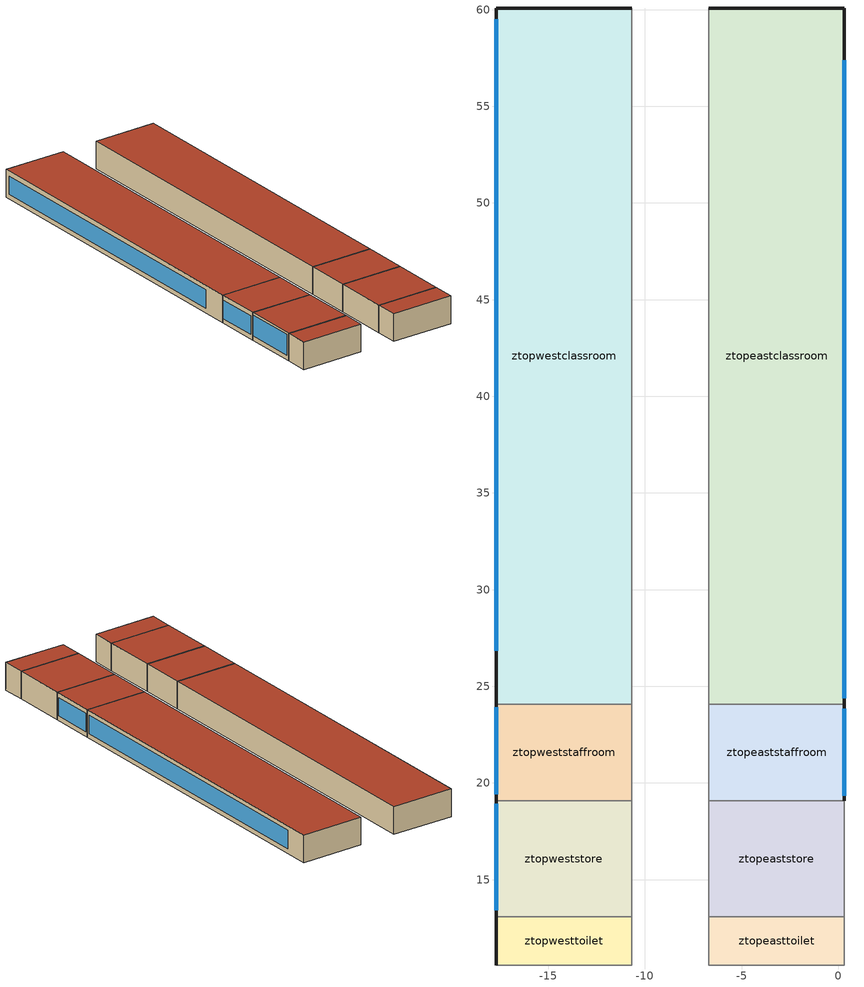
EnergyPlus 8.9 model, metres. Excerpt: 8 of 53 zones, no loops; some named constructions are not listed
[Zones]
ztopwesttoilet
 floor adiabatic (Interior Floor): -10.69,13.09 -10.69,10.59 -17.69,10.59 -17.69,13.09 z6.5
 wall outside (Exterior Wall): -17.69,13.09 -17.69,10.59 z6.5:9.5
 wall adiabatic (Interior Wall): -17.69,10.59 -10.69,10.59 -10.69,13.09 -17.69,13.09 z6.5:9.5
 roof outside (Exterior Roof): -17.69,13.09 -17.69,10.59 -10.69,10.59 -10.69,13.09 z9.5
ztopwestclassroom
 floor adiabatic (Interior Floor): -10.69,60.09 -10.69,24.09 -17.69,24.09 -17.69,60.09 z6.5
 wall outside (Exterior Wall): -10.69,60.09 -17.69,60.09 -17.69,24.09 z6.5:9.5
 wall adiabatic (Interior Wall): -17.69,24.09 -10.69,24.09 -10.69,60.09 z6.5:9.5
 window (Exterior Window): -17.69,59.52 -17.69,26.85 z7:9
 roof outside (Exterior Roof): -17.69,60.09 -17.69,24.09 -10.69,24.09 -10.69,60.09 z9.5
ztopweststore
 floor adiabatic (Interior Floor): -10.69,19.09 -10.69,13.09 -17.69,13.09 -17.69,19.09 z6.5
 wall outside (Exterior Wall): -17.69,19.09 -17.69,13.09 z6.5:9.5
 wall adiabatic (Interior Wall): -17.69,13.09 -10.69,13.09 -10.69,19.09 -17.69,19.09 z6.5:9.5
 window (Exterior Window): -17.69,18.94 -17.69,13.42 z7:9.28
 roof outside (Exterior Roof): -17.69,19.09 -17.69,13.09 -10.69,13.09 -10.69,19.09 z9.5
ztopweststaffroom
 floor adiabatic (Interior Floor): -10.69,24.09 -10.69,19.09 -17.69,19.09 -17.69,24.09 z6.5
 wall outside (Exterior Wall): -17.69,24.09 -17.69,19.09 z6.5:9.5
 wall adiabatic (Interior Wall): -17.69,19.09 -10.69,19.09 -10.69,24.09 -17.69,24.09 z6.5:9.5
 window (Exterior Window): -17.69,23.93 -17.69,19.43 z7:9
 roof outside (Exterior Roof): -17.69,24.09 -17.69,19.09 -10.69,19.09 -10.69,24.09 z9.5
ztopeaststore
 floor adiabatic (Interior Floor): 0.31,19.09 0.31,13.09 -6.69,13.09 -6.69,19.09 z6.5
 wall adiabatic (Interior Wall): 0.31,19.09 -6.69,19.09 -6.69,13.09 0.31,13.09 0.31,19.09 z6.5:9.5
 roof outside (Exterior Roof): -6.69,19.09 -6.69,13.09 0.31,13.09 0.31,19.09 z9.5
ztopeasttoilet
 floor adiabatic (Interior Floor): 0.31,13.09 0.31,10.59 -6.69,10.59 -6.69,13.09 z6.5
 wall adiabatic (Interior Wall): 0.31,10.59 0.31,13.09 -6.69,13.09 -6.69,10.59 0.31,10.59 z6.5:9.5
 roof outside (Exterior Roof): -6.69,13.09 -6.69,10.59 0.31,10.59 0.31,13.09 z9.5
ztopeastclassroom
 floor adiabatic (Interior Floor): 0.31,60.09 0.31,24.09 -6.69,24.09 -6.69,60.09 z6.5
 wall outside (Exterior Wall): 0.31,24.09 0.31,60.09 -6.69,60.09 z6.5:9.5
 wall adiabatic (Interior Wall): -6.69,60.09 -6.69,24.09 0.31,24.09 z6.5:9.5
 window (Exterior Window): 0.31,24.4 0.31,57.4 z7:9
 roof outside (Exterior Roof): -6.69,60.09 -6.69,24.09 0.31,24.09 0.31,60.09 z9.5
ztopeaststaffroom
 floor adiabatic (Interior Floor): 0.31,24.09 0.31,19.09 -6.69,19.09 -6.69,24.09 z6.5
 wall outside (Exterior Wall): 0.31,19.09 0.31,24.09 z6.5:9.5
 wall adiabatic (Interior Wall): 0.31,24.09 -6.69,24.09 -6.69,19.09 0.31,19.09 z6.5:9.5
 window (Exterior Window): 0.31,19.34 0.31,23.84 z7:9
 roof outside (Exterior Roof): -6.69,24.09 -6.69,19.09 0.31,19.09 0.31,24.09 z9.5
[Schedule:Compact]
SecSchl_DrySptHall_Light: Through: 09 Jan, For: AllDays, Until: 09:00, 0, Until: 16:00, 1, Until: 24:00, 0, Through: 13 Feb, For: Weekdays SummerDesignDay, Until: 07:00, 0, Until: 21:00, 1, Until: 24:00, 0, For: Weekends, Until: 09:00, 0, Until: 16:00, 1, Until: 24:00, 0, For: Holidays, Until: 09:00, 0, Until: 16:00, 1, Until: 24:00, 0, For: WinterDesignDay AllOtherDays, Until: 24:00, 0, Through: 20 Feb, For: AllDays, Until: 09:00, 0, Until: 16:00, 1, Until: 24:00, 0, Through: 20 Mar, For: Weekdays SummerDesignDay, Until: 07:00, 0, Until: 21:00, 1, Until: 24:00, 0, For: Weekends, Until: 09:00, 0, Until: 16:00, 1, Until: 24:00, 0, For: Holidays, Until: 09:00, 0, Until: 16:00, 1, Until: 24:00, 0, For: WinterDesignDay AllOtherDays, Until: 24:00, 0, Through: 03 Apr, For: AllDays, Until: 09:00, 0, Until: 16:00, 1, Until: 24:00, 0, Through: 29 May, For: Weekdays SummerDesignDay, Until: 07:00, 0, Until: 21:00, 1, Until: 24:00, 0, For: Weekends, Until: 09:00, 0, Until: 16:00, 1, Until: 24:00, 0, For: Holidays, Until: 09:00, 0, Until: 16:00, 1, Until: 24:00, 0, For: WinterDesignDay AllOtherDays, Until: 24:00, 0, Through: 05 Jun, For: AllDays, Until: 09:00, 0, Until: 16:00, 1, Until: 24:00, 0, Through: 24 Jul, For: Weekdays SummerDesignDay, Until: 07:00, 0, Until: 21:00, 1, Until: 24:00, 0, For: Weekends, Until: 09:00, 0, Until: 16:00, 1, Until: 24:00, 0, For: Holidays, Until: 09:00, 0, Until: 16:00, 1, Until: 24:00, 0, For: WinterDesignDay AllOtherDays, Until: 24:00, 0, Through: 04 Sep, For: AllDays, Until: 09:00, 0, Until: 16:00, 1, Until: 24:00, 0, Through: 23 Oct, For: Weekdays SummerDesignDay, Until: 07:00, 0, Until: 21:00, 1, Until: 24:00, 0, For: Weekends, Until: 09:00, 0, Until: 16:00, 1, Until: 24:00, 0, For: Holidays, Until: 09:00, 0, Until: 16:00, 1, Until: 24:00, 0, For: WinterDesignDay AllOtherDays, Until: 24:00, 0, Through: 30 Oct, For: AllDays, Until: 09:00, 0, Until: 16:00, 1, Until: 24:00, 0, Through: 22 Dec, For: Weekdays SummerDesignDay, Until: 07:00, 0, Until: 21:00, 1, Until: 24:00, 0, For: Weekends, Until: 09:00, 0, Until: 16:00, 1, Until: 24:00, 0, For: Holidays, Until: 09:00, 0, Until: 16:00, 1, Until: 24:00, 0, For: WinterDesignDay AllOtherDays, Until: 24:00, 0, Through: 31 Dec, For: AllDays, Until: 09:00, 0, Until: 16:00, 1, Until: 24:00, 0
SecSchl_EatDrink_Light: Through: 09 Jan, For: AllDays, Until: 24:00, 0, Through: 13 Feb, For: Weekdays SummerDesignDay, Until: 08:00, 0, Until: 20:00, 1, Until: 24:00, 0, For: Weekends, Until: 24:00, 0, For: Holidays, Until: 24:00, 0, For: WinterDesignDay AllOtherDays, Until: 24:00, 0, Through: 20 Feb, For: AllDays, Until: 24:00, 0, Through: 20 Mar, For: Weekdays SummerDesignDay, Until: 08:00, 0, Until: 20:00, 1, Until: 24:00, 0, For: Weekends, Until: 24:00, 0, For: Holidays, Until: 24:00, 0, For: WinterDesignDay AllOtherDays, Until: 24:00, 0, Through: 03 Apr, For: AllDays, Until: 24:00, 0, Through: 29 May, For: Weekdays SummerDesignDay, Until: 08:00, 0, Until: 20:00, 1, Until: 24:00, 0, For: Weekends, Until: 24:00, 0, For: Holidays, Until: 24:00, 0, For: WinterDesignDay AllOtherDays, Until: 24:00, 0, Through: 05 Jun, For: AllDays, Until: 24:00, 0, Through: 24 Jul, For: Weekdays SummerDesignDay, Until: 08:00, 0, Until: 20:00, 1, Until: 24:00, 0, For: Weekends, Until: 24:00, 0, For: Holidays, Until: 24:00, 0, For: WinterDesignDay AllOtherDays, Until: 24:00, 0, Through: 04 Sep, For: AllDays, Until: 24:00, 0, Through: 23 Oct, For: Weekdays SummerDesignDay, Until: 08:00, 0, Until: 20:00, 1, Until: 24:00, 0, For: Weekends, Until: 24:00, 0, For: Holidays, Until: 24:00, 0, For: WinterDesignDay AllOtherDays, Until: 24:00, 0, Through: 30 Oct, For: AllDays, Until: 24:00, 0, Through: 22 Dec, For: Weekdays SummerDesignDay, Until: 08:00, 0, Until: 20:00, 1, Until: 24:00, 0, For: Weekends, Until: 24:00, 0, For: Holidays, Until: 24:00, 0, For: WinterDesignDay AllOtherDays, Until: 24:00, 0, Through: 31 Dec, For: AllDays, Until: 24:00, 0
sportactivity: Through: 12/31, For: AllDays, Until: 24:00, 300
SecSchl_DrySptHall_ventilation: Through: 09 Jan, For: AllDays, Until: 10:00, 0, Until: 16:00, 1, Until: 24:00, 0, Through: 13 Feb, For: Weekdays SummerDesignDay, Until: 07:00, 0, Until: 08:00, 1, Until: 09:00, 1, Until: 12:00, 1, Until: 14:00, 1, Until: 16:00, 1, Until: 18:00, 1, Until: 21:00, 1, Until: 24:00, 0, For: Weekends, Until: 10:00, 0, Until: 16:00, 1, Until: 24:00, 0, For: Holidays, Until: 10:00, 0, Until: 16:00, 1, Until: 24:00, 0, For: WinterDesignDay AllOtherDays, Until: 24:00, 0, Through: 20 Feb, For: AllDays, Until: 10:00, 0, Until: 16:00, 1, Until: 24:00, 0, Through: 20 Mar, For: Weekdays SummerDesignDay, Until: 07:00, 0, Until: 08:00, 1, Until: 09:00, 1, Until: 12:00, 1, Until: 14:00, 1, Until: 16:00, 1, Until: 18:00, 1, Until: 21:00, 1, Until: 24:00, 0, For: Weekends, Until: 10:00, 0, Until: 16:00, 1, Until: 24:00, 0, For: Holidays, Until: 10:00, 0, Until: 16:00, 1, Until: 24:00, 0, For: WinterDesignDay AllOtherDays, Until: 24:00, 0, Through: 03 Apr, For: AllDays, Until: 10:00, 0, Until: 16:00, 1, Until: 24:00, 0, Through: 29 May, For: Weekdays SummerDesignDay, Until: 07:00, 0, Until: 08:00, 1, Until: 09:00, 1, Until: 12:00, 1, Until: 14:00, 1, Until: 16:00, 1, Until: 18:00, 1, Until: 21:00, 1, Until: 24:00, 0, For: Weekends, Until: 10:00, 0, Until: 16:00, 1, Until: 24:00, 0, For: Holidays, Until: 10:00, 0, Until: 16:00, 1, Until: 24:00, 0, For: WinterDesignDay AllOtherDays, Until: 24:00, 0, Through: 05 Jun, For: AllDays, Until: 10:00, 0, Until: 16:00, 1, Until: 24:00, 0, Through: 24 Jul, For: Weekdays SummerDesignDay, Until: 07:00, 0, Until: 08:00, 1, Until: 09:00, 1, Until: 12:00, 1, Until: 14:00, 1, Until: 16:00, 1, Until: 18:00, 1, Until: 21:00, 1, Until: 24:00, 0, For: Weekends, Until: 10:00, 0, Until: 16:00, 1, Until: 24:00, 0, For: Holidays, Until: 10:00, 0, Until: 16:00, 1, Until: 24:00, 0, For: WinterDesignDay AllOtherDays, Until: 24:00, 0, Through: 04 Sep, For: AllDays, Until: 10:00, 0, Until: 16:00, 1, Until: 24:00, 0, Through: 23 Oct, For: Weekdays SummerDesignDay, Until: 07:00, 0, Until: 08:00, 1, Until: 09:00, 1, Until: 12:00, 1, Until: 14:00, 1, Until: 16:00, 1, Until: 18:00, 1, Until: 21:00, 1, Until: 24:00, 0, For: Weekends, Until: 10:00, 0, Until: 16:00, 1, Until: 24:00, 0, For: Holidays, Until: 10:00, 0, Until: 16:00, 1, Until: 24:00, 0, For: WinterDesignDay AllOtherDays, Until: 24:00, 0, Through: 30 Oct, For: AllDays, Until: 10:00, 0, Until: 16:00, 1, Until: 24:00, 0, Through: 22 Dec, For: Weekdays SummerDesignDay, Until: 07:00, 0, Until: 08:00, 1, Until: 09:00, 1, Until: 12:00, 1, Until: 14:00, 1, Until: 16:00, 1, Until: 18:00, 1, Until: 21:00, 1, Until: 24:00, 0, For: Weekends, Until: 10:00, 0, Until: 16:00, 1, Until: 24:00, 0, For: Holidays, Until: 10:00, 0, Until: 16:00, 1, Until: 24:00, 0, For: WinterDesignDay AllOtherDays, Until: 24:00, 0, Through: 31 Dec, For: AllDays, Until: 10:00, 0, Until: 16:00, 1, Until: 24:00, 0
SecSchl_EatDrink_ventilation: Through: 09 Jan, For: AllDays, Until: 24:00, 0, Through: 13 Feb, For: Weekdays SummerDesignDay, Until: 08:00, 0, Until: 12:00, 1, Until: 14:00, 1, Until: 20:00, 1, Until: 24:00, 0, For: Weekends, Until: 24:00, 0, For: Holidays, Until: 24:00, 0, For: WinterDesignDay AllOtherDays, Until: 24:00, 0, Through: 20 Feb, For: AllDays, Until: 24:00, 0, Through: 20 Mar, For: Weekdays SummerDesignDay, Until: 08:00, 0, Until: 12:00, 1, Until: 14:00, 1, Until: 20:00, 1, Until: 24:00, 0, For: Weekends, Until: 24:00, 0, For: Holidays, Until: 24:00, 0, For: WinterDesignDay AllOtherDays, Until: 24:00, 0, Through: 03 Apr, For: AllDays, Until: 24:00, 0, Through: 29 May, For: Weekdays SummerDesignDay, Until: 08:00, 0, Until: 12:00, 1, Until: 14:00, 1, Until: 20:00, 1, Until: 24:00, 0, For: Weekends, Until: 24:00, 0, For: Holidays, Until: 24:00, 0, For: WinterDesignDay AllOtherDays, Until: 24:00, 0, Through: 05 Jun, For: AllDays, Until: 24:00, 0, Through: 24 Jul, For: Weekdays SummerDesignDay, Until: 08:00, 0, Until: 12:00, 1, Until: 14:00, 1, Until: 20:00, 1, Until: 24:00, 0, For: Weekends, Until: 24:00, 0, For: Holidays, Until: 24:00, 0, For: WinterDesignDay AllOtherDays, Until: 24:00, 0, Through: 04 Sep, For: AllDays, Until: 24:00, 0, Through: 23 Oct, For: Weekdays SummerDesignDay, Until: 08:00, 0, Until: 12:00, 1, Until: 14:00, 1, Until: 20:00, 1, Until: 24:00, 0, For: Weekends, Until: 24:00, 0, For: Holidays, Until: 24:00, 0, For: WinterDesignDay AllOtherDays, Until: 24:00, 0, Through: 30 Oct, For: AllDays, Until: 24:00, 0, Through: 22 Dec, For: Weekdays SummerDesignDay, Until: 08:00, 0, Until: 12:00, 1, Until: 14:00, 1, Until: 20:00, 1, Until: 24:00, 0, For: Weekends, Until: 24:00, 0, For: Holidays, Until: 24:00, 0, For: WinterDesignDay AllOtherDays, Until: 24:00, 0, Through: 31 Dec, For: AllDays, Until: 24:00, 0
[SCHEDULE:COMPACT]
SecSchl_EatDrink_Equip; SecSchl_DrySptHall_Equip: Through: 12/31, For: Weekdays SummerDesignDay, Until: 07:00, 0.05, Until: 18:00, 1, Until: 24:00, 0.05, For: Weekends, Until: 07:00, 0.05, Until: 18:00, 0.6, Until: 24:00, 0.05, For: Holidays WinterDesignDay AllOtherDays, Until: 24:00, 0
